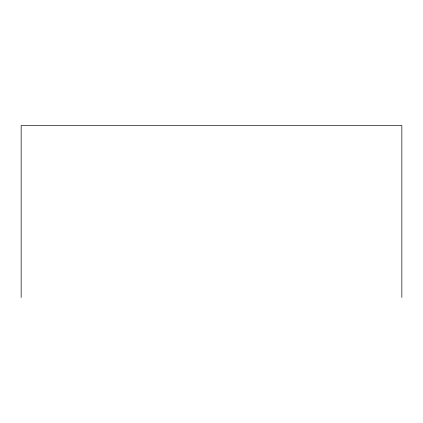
<?xml version="1.0" encoding="UTF-8"?>
<svg xmlns="http://www.w3.org/2000/svg" width="423" height="423" viewBox="0 0 423 423"><rect width="100%" height="100%" fill="white"/><g stroke="black" fill="none" stroke-linecap="round" stroke-linejoin="round"><path stroke-width="0.63" d="M401.85 297.501L401.85 125.499L21.15 125.499L21.15 297.501"/></g></svg>
